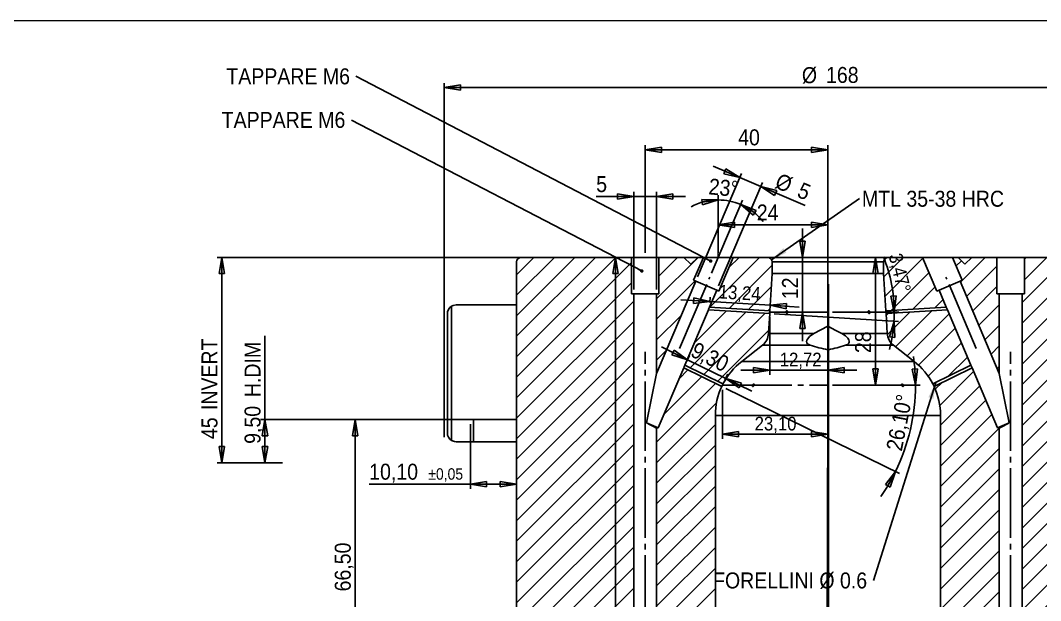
# Model space of a CAD drawing. Header units: millimetres. Extents: x 10 to 831, y 2 to 594.
# Drawn here: x 469.9 to 693.2, y 466.7 to 593.8 of the extents above; entities that cross this region are included whole.
import ezdxf

# ---------------------------------------------------------------- set-up
doc = ezdxf.new("R2010")
doc.units = ezdxf.units.MM
doc.header["$PDSIZE"] = -1
doc.linetypes.add('SLD-Centro', pattern=[19.05, 15.24, -1.27, 1.27, -1.27])
doc.linetypes.add('SLD-Solido', pattern=[0])
for name, color, linetype in [('A', 1, 'SLD-Centro'), ('Q', 2, 'SLD-Solido'), ('S', 4, 'SLD-Solido')]:
    doc.layers.add(name, color=color, linetype=linetype)
doc.layers.add('D', color=3, linetype='SLD-Solido', lineweight=25)
doc.styles.add('SLDTEXTSTYLE0', font='GOTHIC.TTF', dxfattribs={"width": 0.913})
doc.styles.get("Standard").update_dxf_attribs({"font": 'GOTHIC.TTF'})
doc.dimstyles.new('SLDDIMSTYLE0', dxfattribs={"dimtxt": 3.5, "dimasz": 3.556, "dimexe": 0, "dimexo": 0.0625, "dimgap": 0.875, "dimtad": 1, "dimdec": 4, "dimzin": 12, "dimdsep": 46, "dimtxsty": 'SLDTEXTSTYLE0', "dimblk1": 'CLOSED', "dimblk2": 'CLOSED', "dimsah": 1, "dimcen": 0.09, "dimazin": 3, "dimtfac": 1, "dimtofl": 0, "dimtmove": 0, "dimatfit": 3, "dimldrblk": 'CLOSED', "dimfxl": 0, "dimfrac": 2, "dimtolj": 1, "dimtzin": 12, "dimarcsym": 0})
doc.dimstyles.new('SLDDIMSTYLE1', dxfattribs={"dimtxt": 3.5, "dimasz": 3.556, "dimexe": 0, "dimexo": 0.0625, "dimgap": 0.875, "dimtad": 1, "dimrnd": 1e-09, "dimzin": 12, "dimdsep": 46, "dimtxsty": 'SLDTEXTSTYLE0', "dimblk1": 'CLOSED', "dimblk2": 'CLOSED', "dimsah": 1, "dimcen": 0.09, "dimadec": 0, "dimazin": 3, "dimtfac": 1, "dimtofl": 0, "dimtmove": 0, "dimatfit": 3, "dimldrblk": 'CLOSED', "dimfxl": 0, "dimfrac": 2, "dimtolj": 1, "dimtzin": 12, "dimarcsym": 0})
doc.dimstyles.new('SLDDIMSTYLE16', dxfattribs={"dimtxt": 3.5, "dimasz": 3.556, "dimexe": 0, "dimexo": 0.0625, "dimgap": 0.875, "dimtad": 1, "dimrnd": 1e-09, "dimzin": 12, "dimdsep": 46, "dimtxsty": 'SLDTEXTSTYLE0', "dimblk1": 'CLOSED', "dimblk2": 'CLOSED', "dimsah": 1, "dimcen": 0.09, "dimadec": 0, "dimazin": 3, "dimtol": 1, "dimtp": 0.05, "dimtm": 0.05, "dimtfac": 1, "dimtmove": 0, "dimatfit": 0, "dimldrblk": 'CLOSED', "dimfxl": 0, "dimfrac": 2, "dimtolj": 1, "dimarcsym": 0})
doc.dimstyles.new('SLDDIMSTYLE17', dxfattribs={"dimtxt": 3.5, "dimasz": 3.556, "dimexe": 0, "dimexo": 0.0625, "dimgap": 0.875, "dimtad": 1, "dimrnd": 1e-09, "dimzin": 12, "dimdsep": 46, "dimtxsty": 'SLDTEXTSTYLE0', "dimblk1": 'CLOSED', "dimblk2": 'CLOSED', "dimsah": 1, "dimcen": 0.09, "dimadec": 0, "dimazin": 3, "dimtol": 1, "dimtp": 0.05, "dimtm": 0.05, "dimtfac": 1, "dimtofl": 0, "dimtmove": 0, "dimatfit": 3, "dimldrblk": 'CLOSED', "dimfxl": 0, "dimfrac": 2, "dimtolj": 1, "dimarcsym": 0})
doc.dimstyles.new('SLDDIMSTYLE18', dxfattribs={"dimtxt": 3, "dimasz": 3.556, "dimexe": 0, "dimexo": 0.0625, "dimgap": 0.75, "dimtad": 1, "dimrnd": 1e-09, "dimzin": 12, "dimdsep": 46, "dimtxsty": 'SLDTEXTSTYLE0', "dimblk1": 'CLOSED', "dimblk2": 'CLOSED', "dimsah": 1, "dimcen": 0.09, "dimadec": 0, "dimazin": 3, "dimtfac": 1, "dimtmove": 0, "dimatfit": 0, "dimldrblk": 'CLOSED', "dimfxl": 0, "dimfrac": 2, "dimtolj": 1, "dimtzin": 12, "dimarcsym": 0})
doc.dimstyles.new('SLDDIMSTYLE19', dxfattribs={"dimtxt": 3, "dimasz": 3.556, "dimexe": 0, "dimexo": 0.0625, "dimgap": 0.75, "dimtad": 1, "dimdec": 4, "dimzin": 12, "dimdsep": 46, "dimtxsty": 'SLDTEXTSTYLE0', "dimblk1": 'CLOSED', "dimblk2": 'CLOSED', "dimsah": 1, "dimcen": 0.09, "dimazin": 3, "dimtfac": 1, "dimtofl": 0, "dimtmove": 0, "dimatfit": 3, "dimldrblk": 'CLOSED', "dimfxl": 0, "dimfrac": 2, "dimtolj": 1, "dimtzin": 12, "dimarcsym": 0})
doc.dimstyles.new('SLDDIMSTYLE20', dxfattribs={"dimtxt": 0.18, "dimasz": 3.556, "dimexe": 0, "dimexo": 0.0625, "dimgap": 0, "dimtad": 0, "dimtih": 1, "dimtoh": 1, "dimdec": 0, "dimrnd": 1e-09, "dimzin": 0, "dimdsep": 46, "dimtxsty": 'Standard', "dimsah": 1, "dimcen": 0.09, "dimadec": 0, "dimazin": 0, "dimtfac": 3.556, "dimtdec": 0, "dimtofl": 0, "dimtmove": 0, "dimatfit": 3, "dimfxl": 0, "dimfrac": 2, "dimtolj": 1, "dimtzin": 0, "dimarcsym": 0})
doc.dimstyles.new('SLDDIMSTYLE3', dxfattribs={"dimtxt": 0.18, "dimasz": 0.762, "dimexe": 0, "dimexo": 0.0625, "dimgap": 0, "dimtad": 0, "dimtih": 1, "dimtoh": 1, "dimdec": 0, "dimrnd": 1e-09, "dimzin": 0, "dimdsep": 46, "dimtxsty": 'Standard', "dimblk1": 'DOT', "dimblk2": 'DOT', "dimsah": 1, "dimcen": 0.09, "dimadec": 0, "dimazin": 0, "dimtfac": 0.762, "dimtdec": 0, "dimtofl": 0, "dimtmove": 0, "dimatfit": 3, "dimldrblk": 'DOT', "dimfxl": 0, "dimfrac": 2, "dimtolj": 1, "dimtzin": 0, "dimarcsym": 0})
doc.dimstyles.new('SLDDIMSTYLE4', dxfattribs={"dimtxt": 3.5, "dimasz": 3.556, "dimexe": 0, "dimexo": 0.0625, "dimgap": 0.875, "dimtad": 1, "dimrnd": 1e-09, "dimzin": 12, "dimdsep": 46, "dimtxsty": 'SLDTEXTSTYLE0', "dimblk1": 'CLOSED', "dimblk2": 'CLOSED', "dimsah": 1, "dimcen": 0.09, "dimadec": 0, "dimazin": 3, "dimtfac": 1, "dimtmove": 0, "dimatfit": 0, "dimldrblk": 'CLOSED', "dimfxl": 0, "dimfrac": 2, "dimtolj": 1, "dimtzin": 12, "dimarcsym": 0})

# ---------------------------------------------------------------- blocks, each defined once
blk = doc.blocks.new('_CLOSED')
at = {"color": 0, "linetype": 'ByBlock', "lineweight": -2}
for p, q in [((-1, 0.166667), (0, 0)), ((-1, 0.166667), (-1, -0.166667)), ((0, 0), (-1, -0.166667)), ((0, 0), (-1, 0))]:
    blk.add_line(p, q, dxfattribs=at)
blk = doc.blocks.new('_D_32')
at = {"layer": 'Q'}
for p, q in [((568, 506.34), (542.13, 506.34)), ((543.13, 439.84), (543.13, 506.34)), ((578.45, 439.84), (542.13, 439.84))]:
    blk.add_line(p, q, dxfattribs=at)
at = {"layer": 'Q', "xscale": 3.556, "yscale": 3.556}
for p, rotation in [((543.13, 506.34), 90.0000000000004), ((543.13, 439.84), 270.0000000000004)]:
    blk.add_blockref('_CLOSED', p, dxfattribs=dict(at, rotation=rotation))
at = {"layer": 'Q', "insert": (538.66, 468.68), "char_height": 3.5, "attachment_point": 1, "rotation": 90, "style": 'SLDTEXTSTYLE0'}
blk.add_mtext('66,50', dxfattribs=at)
blk = doc.blocks.new('_D_34')
at = {"layer": 'Q'}
for p, q in [((621.15, 538.41), (627.92, 554.36)), ((622.6, 548.52), (622.6, 555.44))]:
    blk.add_line(p, q, dxfattribs=at)
for start, end in [(90, 118.2157), (67, 90), (38.7843, 67)]:
    blk.add_arc((622.6, 541.84), 12.59, start, end, dxfattribs=at)
at = {"layer": 'Q', "xscale": 3.556, "yscale": 3.556}
for p, rotation in [((622.6, 554.44), 7.883670107629743), ((627.53, 553.44), 149.1163298923713)]:
    blk.add_blockref('_CLOSED', p, dxfattribs=dict(at, rotation=rotation))
at = {"layer": 'Q', "insert": (620.71, 559.16), "char_height": 3.5, "attachment_point": 1, "rotation": 354.5941, "style": 'SLDTEXTSTYLE0'}
blk.add_mtext('23°', dxfattribs=at)
blk = doc.blocks.new('_D_35')
at = {"layer": 'Q'}
for p, q in [((768.01, 541.84), (768.01, 548.19)), ((647.6, 541.84), (769.01, 541.84)), ((768.01, 541.84), (768.01, 506.34)), ((715.75, 506.34), (769.01, 506.34)), ((768.01, 506.34), (768.01, 499.99))]:
    blk.add_line(p, q, dxfattribs=at)
at = {"layer": 'Q', "xscale": 3.556, "yscale": 3.556}
for p, rotation in [((768.01, 541.84, 34.17), 270.0000000000006), ((768.01, 506.34, 34.17), 90.0000000000006)]:
    blk.add_blockref('_CLOSED', p, dxfattribs=dict(at, rotation=rotation))
at = {"layer": 'Q', "char_height": 3.5, "attachment_point": 1, "rotation": 90, "style": 'SLDTEXTSTYLE0'}
for s, insert in [('±0.05 CTRL', (769.09, 509.94)), ('35,50', (763.53, 515.96))]:
    blk.add_mtext(s, dxfattribs=dict(at, insert=insert))
blk = doc.blocks.new('_D_36')
at = {"layer": 'Q'}
for p, q in [((742.81, 506.34), (742.81, 512.69)), ((715.75, 506.34), (743.81, 506.34)), ((742.81, 501.44), (742.81, 506.34)), ((741.38, 501.44), (743.81, 501.44)), ((742.81, 501.44), (742.81, 472.81))]:
    blk.add_line(p, q, dxfattribs=at)
at = {"layer": 'Q', "xscale": 3.556, "yscale": 3.556}
for p, rotation in [((742.81, 506.34, 34.17), 270.0000000000006), ((742.81, 501.44, 34.17), 90.0000000000006)]:
    blk.add_blockref('_CLOSED', p, dxfattribs=dict(at, rotation=rotation))
at = {"layer": 'Q', "attachment_point": 1, "rotation": 90, "style": 'SLDTEXTSTYLE0'}
for s, insert, char_height in [('±0,05', (739.33, 483.15), 2.5), ('4,90', (738.34, 472.81), 3.5)]:
    blk.add_mtext(s, dxfattribs=dict(at, insert=insert, char_height=char_height))
blk = doc.blocks.new('_D_37')
at = {"layer": 'Q'}
for p, q in [((568.35, 505.34), (568.35, 491.18)), ((578.45, 505.34), (578.45, 491.18)), ((568.35, 492.18), (546.2, 492.18)), ((568.35, 492.18), (578.45, 492.18))]:
    blk.add_line(p, q, dxfattribs=at)
at = {"layer": 'Q', "xscale": 3.556, "yscale": 3.556, "rotation": 180.0000000000006}
blk.add_blockref('_CLOSED', (568.35, 492.18, 34.17), dxfattribs=at)
at = {"layer": 'Q', "xscale": 3.556, "yscale": 3.556}
blk.add_blockref('_CLOSED', (578.45, 492.18, 34.17), dxfattribs=at)
at = {"layer": 'Q', "attachment_point": 1, "style": 'SLDTEXTSTYLE0'}
for s, insert, char_height in [('10,10', (546.2, 496.65), 3.5), ('±0,05', (559.14, 495.65), 2.5)]:
    blk.add_mtext(s, dxfattribs=dict(at, insert=insert, char_height=char_height))
blk = doc.blocks.new('_D_38')
at = {"layer": 'Q'}
for p, q in [((562.6, 502.44), (562.6, 580.04)), ((730.6, 579.04), (562.6, 579.04)), ((730.6, 502.44), (730.6, 580.04))]:
    blk.add_line(p, q, dxfattribs=at)
at = {"layer": 'Q', "xscale": 3.556, "yscale": 3.556, "rotation": 180.0000000000006}
blk.add_blockref('_CLOSED', (562.6, 579.04, 34.37), dxfattribs=at)
at = {"layer": 'Q', "xscale": 3.556, "yscale": 3.556}
blk.add_blockref('_CLOSED', (730.6, 579.04, 34.37), dxfattribs=at)
at = {"layer": 'Q', "char_height": 3.5, "attachment_point": 1, "style": 'SLDTEXTSTYLE0'}
for s, insert in [('%%c', (640.91, 583.51)), ('168', (646.19, 583.56))]:
    blk.add_mtext(s, dxfattribs=dict(at, insert=insert))
blk = doc.blocks.new('_D_40')
at = {"layer": 'Q'}
for p, q in [((728.23, 531.44), (754.57, 531.44)), ((753.57, 531.44), (753.57, 501.44)), ((728.93, 501.44), (754.51, 501.44))]:
    blk.add_line(p, q, dxfattribs=at)
at = {"layer": 'Q', "xscale": 3.556, "yscale": 3.556}
for p, rotation in [((753.57, 531.44, 34.17), 90.0000000000006), ((753.57, 501.44, 34.17), 270.0000000000006)]:
    blk.add_blockref('_CLOSED', p, dxfattribs=dict(at, rotation=rotation))
at = {"layer": 'Q', "insert": (749.1, 516.11), "char_height": 3.5, "attachment_point": 1, "rotation": 90, "style": 'SLDTEXTSTYLE0'}
blk.add_mtext('30', dxfattribs=at)
blk = doc.blocks.new('_D_41')
at = {"layer": 'Q'}
for p, q in [((645.6, 541.84), (512.96, 541.84)), ((513.96, 496.84), (513.96, 541.84)), ((527.22, 496.84), (512.96, 496.84))]:
    blk.add_line(p, q, dxfattribs=at)
at = {"layer": 'Q', "xscale": 3.556, "yscale": 3.556}
for p, rotation in [((513.96, 541.84, 34.17), 90.0000000000006), ((513.96, 496.84, 34.17), 270.0000000000006)]:
    blk.add_blockref('_CLOSED', p, dxfattribs=dict(at, rotation=rotation))
at = {"layer": 'Q', "char_height": 3.5, "attachment_point": 1, "rotation": 90, "style": 'SLDTEXTSTYLE0'}
for s, insert in [(' INVERT', (509.49, 507.21)), ('45', (509.49, 502.04))]:
    blk.add_mtext(s, dxfattribs=dict(at, insert=insert))
blk = doc.blocks.new('_D_42')
at = {"layer": 'Q'}
for p, q in [((523.39, 506.34), (523.39, 524.64)), ((570.81, 506.34), (522.39, 506.34)), ((523.39, 506.34), (523.39, 496.84)), ((526.98, 496.84), (522.39, 496.84))]:
    blk.add_line(p, q, dxfattribs=at)
at = {"layer": 'Q', "xscale": 3.556, "yscale": 3.556}
for p, rotation in [((523.39, 506.34, 34.17), 90.0000000000006), ((523.39, 496.84, 34.17), 270.0000000000006)]:
    blk.add_blockref('_CLOSED', p, dxfattribs=dict(at, rotation=rotation))
at = {"layer": 'Q', "char_height": 3.5, "attachment_point": 1, "rotation": 90, "style": 'SLDTEXTSTYLE0'}
for s, insert in [(' H.DIM', (518.92, 510.05)), ('9,50', (518.92, 501))]:
    blk.add_mtext(s, dxfattribs=dict(at, insert=insert))
blk = doc.blocks.new('_D_44')
at = {"layer": 'Q'}
for p, q in [((647.6, 541.84), (791.81, 541.84)), ((790.81, 541.84), (790.81, 348.59)), ((647.6, 348.59), (791.81, 348.59))]:
    blk.add_line(p, q, dxfattribs=at)
at = {"layer": 'Q', "xscale": 3.556, "yscale": 3.556}
for p, rotation in [((790.81, 541.84, 34.17), 90.0000000000006), ((790.81, 348.59, 34.17), 270.0000000000006)]:
    blk.add_blockref('_CLOSED', p, dxfattribs=dict(at, rotation=rotation))
at = {"layer": 'Q', "insert": (786.34, 437.75), "char_height": 3.5, "attachment_point": 1, "rotation": 90, "style": 'SLDTEXTSTYLE0'}
blk.add_mtext('193,25', dxfattribs=at)
blk = doc.blocks.new('_D_45')
at = {"layer": 'Q'}
for p, q in [((725.19, 506.34), (768.79, 506.34)), ((767.81, 506.34), (767.81, 348.59)), ((647.6, 348.59), (768.81, 348.59))]:
    blk.add_line(p, q, dxfattribs=at)
at = {"layer": 'Q', "xscale": 3.556, "yscale": 3.556}
for p, rotation in [((767.81, 506.34, 34.17), 90.0000000000006), ((767.81, 348.59, 34.17), 270.0000000000006)]:
    blk.add_blockref('_CLOSED', p, dxfattribs=dict(at, rotation=rotation))
at = {"layer": 'Q', "insert": (763.34, 421.38), "char_height": 3.5, "attachment_point": 1, "rotation": 90, "style": 'SLDTEXTSTYLE0'}
blk.add_mtext('157,75', dxfattribs=at)
blk = doc.blocks.new('_D_47')
at = {"layer": 'Q'}
for p, q in [((606.6, 542.84), (606.6, 566.42)), ((606.6, 565.42), (646.6, 565.42)), ((646.6, 427.8), (646.6, 566.42))]:
    blk.add_line(p, q, dxfattribs=at)
at = {"layer": 'Q', "xscale": 3.556, "yscale": 3.556, "rotation": 180.0000000000006}
blk.add_blockref('_CLOSED', (606.6, 565.42, 34.17), dxfattribs=at)
at = {"layer": 'Q', "xscale": 3.556, "yscale": 3.556}
blk.add_blockref('_CLOSED', (646.6, 565.42, 34.17), dxfattribs=at)
at = {"layer": 'Q', "insert": (626.96, 569.89), "char_height": 3.5, "attachment_point": 1, "style": 'SLDTEXTSTYLE0'}
blk.add_mtext('40', dxfattribs=at)
blk = doc.blocks.new('_D_48')
at = {"layer": 'Q'}
for p, q in [((627.31, 559.31), (621.46, 561.8)), ((618.07, 537.55), (627.7, 560.24)), ((622.67, 535.6), (632.3, 558.28)), ((631.91, 557.36), (627.31, 559.31)), ((631.91, 557.36), (641.62, 553.24))]:
    blk.add_line(p, q, dxfattribs=at)
at = {"layer": 'Q', "xscale": 3.556, "yscale": 3.556}
for p, rotation in [((627.31, 559.31, 34.17), 337.000000000001), ((631.91, 557.36, 34.17), 157.000000000001)]:
    blk.add_blockref('_CLOSED', p, dxfattribs=dict(at, rotation=rotation))
at = {"layer": 'Q', "char_height": 3.5, "attachment_point": 1, "rotation": 337, "style": 'SLDTEXTSTYLE0'}
for s, insert in [('%%c', (636.12, 560.43)), ('5', (641, 558.42))]:
    blk.add_mtext(s, dxfattribs=dict(at, insert=insert))
blk = doc.blocks.new('_D_49')
at = {"layer": 'Q'}
for p, q in [((622.6, 542.84), (622.6, 549.96)), ((646.6, 534.89), (646.6, 549.96)), ((622.6, 548.96), (646.6, 548.96))]:
    blk.add_line(p, q, dxfattribs=at)
at = {"layer": 'Q', "xscale": 3.556, "yscale": 3.556, "rotation": 180.0000000000006}
blk.add_blockref('_CLOSED', (622.6, 548.96, 34.17), dxfattribs=at)
at = {"layer": 'Q', "xscale": 3.556, "yscale": 3.556}
blk.add_blockref('_CLOSED', (646.6, 548.96, 34.17), dxfattribs=at)
at = {"layer": 'Q', "insert": (631.04, 553.43), "char_height": 3.5, "attachment_point": 1, "style": 'SLDTEXTSTYLE0'}
blk.add_mtext('24', dxfattribs=at)
blk = doc.blocks.new('_D_50')
at = {"layer": 'Q'}
for p, q in [((604.1, 534.84), (604.1, 556.18)), ((609.1, 534.84), (609.1, 556.18)), ((604.1, 555.18), (595.89, 555.18)), ((609.1, 555.18), (604.1, 555.18)), ((609.1, 555.18), (615.45, 555.18))]:
    blk.add_line(p, q, dxfattribs=at)
at = {"layer": 'Q', "xscale": 3.556, "yscale": 3.556}
blk.add_blockref('_CLOSED', (604.1, 555.18, 34.17), dxfattribs=at)
at = {"layer": 'Q', "xscale": 3.556, "yscale": 3.556, "rotation": 180.0000000000006}
blk.add_blockref('_CLOSED', (609.1, 555.18, 34.17), dxfattribs=at)
at = {"layer": 'Q', "insert": (595.89, 559.65), "char_height": 3.5, "attachment_point": 1, "style": 'SLDTEXTSTYLE0'}
blk.add_mtext('5', dxfattribs=at)
blk = doc.blocks.new('_D_51')
at = {"layer": 'Q'}
for p, q in [((620.77, 532.15), (614.43, 532.54)), ((620.76, 531.94), (620.83, 533.15)), ((633.98, 531.35), (620.77, 532.15)), ((633.98, 531.35), (640.32, 530.97))]:
    blk.add_line(p, q, dxfattribs=at)
at = {"layer": 'Q', "xscale": 3.556, "yscale": 3.556}
for p, rotation in [((620.77, 532.15, 34.27), 356.529147728312), ((633.98, 531.35, 34.27), 176.529147728312)]:
    blk.add_blockref('_CLOSED', p, dxfattribs=dict(at, rotation=rotation))
at = {"layer": 'Q', "insert": (622.82, 535.87), "char_height": 3, "attachment_point": 1, "rotation": 356.5291, "style": 'SLDTEXTSTYLE0'}
blk.add_mtext('13,24', dxfattribs=at)
blk = doc.blocks.new('_D_52')
at = {"layer": 'Q'}
for p, q in [((623.5, 512.84), (623.5, 502.1)), ((646.6, 512.84), (646.6, 502.1)), ((623.5, 503.1), (646.6, 503.1))]:
    blk.add_line(p, q, dxfattribs=at)
at = {"layer": 'Q', "xscale": 3.556, "yscale": 3.556, "rotation": 180.0000000000006}
blk.add_blockref('_CLOSED', (623.5, 503.1, 34.27), dxfattribs=at)
at = {"layer": 'Q', "xscale": 3.556, "yscale": 3.556}
blk.add_blockref('_CLOSED', (646.6, 503.1, 34.27), dxfattribs=at)
at = {"layer": 'Q', "insert": (630.57, 506.93), "char_height": 3, "attachment_point": 1, "style": 'SLDTEXTSTYLE0'}
blk.add_mtext('23,10', dxfattribs=at)
blk = doc.blocks.new('_D_53')
at = {"layer": 'Q'}
for p, q in [((634.87, 529.48), (662.07, 527.83)), ((647.6, 529.84), (662.13, 529.84))]:
    blk.add_line(p, q, dxfattribs=at)
for start, end in [(0, 22.1004), (356.5291, 0), (345.271, 356.5291)]:
    blk.add_arc((628.93, 529.84), 32.2, start, end, dxfattribs=at)
at = {"layer": 'Q', "xscale": 3.556, "yscale": 3.556}
for p, rotation in [((661.13, 529.84, 34.27), 273.1508970114951), ((661.08, 527.89, 34.27), 83.37825071681658)]:
    blk.add_blockref('_CLOSED', p, dxfattribs=dict(at, rotation=rotation))
at = {"layer": 'Q', "insert": (662.8, 543), "char_height": 3, "attachment_point": 1, "rotation": 283.8324, "style": 'SLDTEXTSTYLE0'}
blk.add_mtext('3,47°', dxfattribs=at)
blk = doc.blocks.new('_D_58')
at = {"layer": 'Q'}
for p, q in [((633.89, 528.84), (633.89, 516.15)), ((646.6, 528.84), (646.6, 516.15)), ((633.89, 517.15), (627.54, 517.15)), ((633.89, 517.15), (646.6, 517.15)), ((646.6, 517.15), (652.95, 517.15))]:
    blk.add_line(p, q, dxfattribs=at)
at = {"layer": 'Q', "xscale": 3.556, "yscale": 3.556}
blk.add_blockref('_CLOSED', (633.89, 517.15, 34.27), dxfattribs=at)
at = {"layer": 'Q', "xscale": 3.556, "yscale": 3.556, "rotation": 180.0000000000006}
blk.add_blockref('_CLOSED', (646.6, 517.15, 34.27), dxfattribs=at)
at = {"layer": 'Q', "insert": (636.06, 520.98), "char_height": 3, "attachment_point": 1, "style": 'SLDTEXTSTYLE0'}
blk.add_mtext('12,72', dxfattribs=at)
blk = doc.blocks.new('_D_59')
at = {"layer": 'Q'}
for p, q in [((641.03, 541.84), (641.03, 548.19)), ((645.14, 541.84), (640.03, 541.84)), ((641.03, 541.84), (641.03, 529.84)), ((641.03, 529.84), (641.03, 523.49))]:
    blk.add_line(p, q, dxfattribs=at)
at = {"layer": 'Q', "xscale": 3.556, "yscale": 3.556}
for p, rotation in [((641.03, 541.84, 34.27), 270.0000000000006), ((641.03, 529.84, 34.27), 90.0000000000006)]:
    blk.add_blockref('_CLOSED', p, dxfattribs=dict(at, rotation=rotation))
at = {"layer": 'Q', "insert": (636.56, 532.69), "char_height": 3.5, "attachment_point": 1, "rotation": 90, "style": 'SLDTEXTSTYLE0'}
blk.add_mtext('12', dxfattribs=at)
blk = doc.blocks.new('_D_60')
at = {"layer": 'Q'}
for p, q in [((647.14, 541.84), (658.02, 541.84)), ((657.02, 513.84), (657.02, 541.84)), ((647.6, 513.84), (658.02, 513.84))]:
    blk.add_line(p, q, dxfattribs=at)
at = {"layer": 'Q', "xscale": 3.556, "yscale": 3.556}
for p, rotation in [((657.02, 541.84, 34.27), 90.0000000000006), ((657.02, 513.84, 34.27), 270.0000000000006)]:
    blk.add_blockref('_CLOSED', p, dxfattribs=dict(at, rotation=rotation))
at = {"layer": 'Q', "insert": (652.55, 520.88), "char_height": 3.5, "attachment_point": 1, "rotation": 90, "style": 'SLDTEXTSTYLE0'}
blk.add_mtext('28', dxfattribs=at)
blk = doc.blocks.new('_D_61')
at = {"layer": 'Q'}
for p, q in [((590.98, 541.84), (601.1, 541.84)), ((600.1, 366.84), (600.1, 541.84)), ((603.1, 366.84), (599.1, 366.84))]:
    blk.add_line(p, q, dxfattribs=at)
at = {"layer": 'Q', "xscale": 3.556, "yscale": 3.556}
for p, rotation in [((600.1, 541.84, 34.27), 90.0000000000006), ((600.1, 366.84, 34.27), 270.0000000000006)]:
    blk.add_blockref('_CLOSED', p, dxfattribs=dict(at, rotation=rotation))
at = {"layer": 'Q', "insert": (595.63, 435.56), "char_height": 3.5, "attachment_point": 1, "rotation": 90, "style": 'SLDTEXTSTYLE0'}
blk.add_mtext('175', dxfattribs=at)
blk = doc.blocks.new('_D_62')
at = {"layer": 'Q'}
for p, q in [((615.89, 519.43), (610.19, 522.23)), ((615.73, 519.1), (616.33, 520.33)), ((615.89, 519.43), (624.24, 515.34)), ((624.07, 515.01), (624.68, 516.24)), ((624.24, 515.34), (629.94, 512.55))]:
    blk.add_line(p, q, dxfattribs=at)
at = {"layer": 'Q', "xscale": 3.556, "yscale": 3.556}
for p, rotation in [((615.89, 519.43, 34.27), 333.8961188626378), ((624.24, 515.34, 34.27), 153.8961188626377)]:
    blk.add_blockref('_CLOSED', p, dxfattribs=dict(at, rotation=rotation))
at = {"layer": 'Q', "insert": (617.85, 523.45), "char_height": 3.5, "attachment_point": 1, "rotation": 333.8961, "style": 'SLDTEXTSTYLE0'}
blk.add_mtext('9,30', dxfattribs=at)
blk = doc.blocks.new('_D_63')
at = {"layer": 'Q'}
for p, q in [((647.6, 513.84), (666.78, 513.84)), ((624.27, 513.13), (662.3, 494.5))]:
    blk.add_line(p, q, dxfattribs=at)
for start, end in [(0, 8.4512), (333.8961, 0), (325.445, 333.8961)]:
    blk.add_arc((622.82, 513.84), 42.96, start, end, dxfattribs=at)
at = {"layer": 'Q', "xscale": 3.556, "yscale": 3.556}
for p, rotation in [((665.78, 513.84, 34.27), 272.3657219974291), ((661.4, 494.94, 34.27), 61.53039686523272)]:
    blk.add_blockref('_CLOSED', p, dxfattribs=dict(at, rotation=rotation))
at = {"layer": 'Q', "insert": (659.33, 499.9), "char_height": 3.5, "attachment_point": 1, "rotation": 79.0417, "style": 'SLDTEXTSTYLE0'}
blk.add_mtext('26,10°', dxfattribs=at)
blk = doc.blocks.new('SW_NOTE_15')
at = {"color": 0, "insert": (-28.39, 1.78), "char_height": 3.5, "attachment_point": 1, "style": 'SLDTEXTSTYLE0'}
blk.add_mtext('TAPPARE M6', dxfattribs=at)
blk = doc.blocks.new('_DOT')
at = {"color": 0, "linetype": 'ByBlock', "lineweight": -2}
blk.add_line((-0.5, 0), (-1, 0), dxfattribs=at)
at = {"color": 0, "linetype": 'ByBlock', "const_width": 0.5}
blk.add_lwpolyline([(-0.25, 0, 1), (0.25, 0, 1)], format="xyb", close=True, dxfattribs=at)
blk = doc.blocks.new('SW_NOTE_16')
at = {"color": 0, "insert": (-28.33, 1.71), "char_height": 3.5, "attachment_point": 1, "style": 'SLDTEXTSTYLE0'}
blk.add_mtext('TAPPARE M6', dxfattribs=at)
blk = doc.blocks.new('SW_NOTE_17')
at = {"color": 0, "insert": (-35.11, 1.74), "char_height": 3.5, "attachment_point": 1, "style": 'SLDTEXTSTYLE0'}
blk.add_mtext('FORELLINI Ø 0.6', dxfattribs=at)
blk = doc.blocks.new('SW_NOTE_19')
at = {"color": 0, "insert": (0.52, 1.7), "char_height": 3.5, "attachment_point": 1, "style": 'SLDTEXTSTYLE0'}
blk.add_mtext('MTL 35-38 HRC', dxfattribs=at)

msp = doc.modelspace()

# ---------------------------------------------------------------- hatches: boundary and pattern name
at = {"layer": 'S'}
h = msp.add_hatch(dxfattribs=at)
h.set_pattern_fill('ANSI31', color=256, angle=3e-322, style=0)
edge = h.paths.add_edge_path(flags=0)
edge.add_line((579.45497, 436.44329), (579.45497, 431.84329))
edge.add_line((579.45497, 431.84329), (578.45497, 431.84329))
edge.add_line((578.45497, 431.84329), (578.45497, 350.59329))
edge.add_arc((580.45497, 350.59329), 2, 180, 270)
edge.add_line((580.45497, 348.59329), (616.40497, 348.59329))
edge.add_line((616.40497, 348.59329), (616.40497, 358.14329))
edge.add_line((616.40497, 358.14329), (607.10497, 361.52822))
edge.add_line((607.10497, 361.52822), (607.10497, 365.68859))
edge.add_line((607.10497, 365.68859), (606.60497, 365.39992))
edge.add_line((606.60497, 365.39992), (604.10497, 366.84329))
edge.add_line((604.10497, 366.84329), (604.10497, 533.84329))
edge.add_line((604.10497, 533.84329), (603.60497, 533.84329))
edge.add_line((603.60497, 533.84329), (603.60497, 541.84329))
edge.add_line((603.60497, 541.84329), (579.45497, 541.84329))
edge.add_arc((579.45497, 540.84329), 1, 90, 180)
edge.add_line((578.45497, 540.84329), (578.45497, 531.44329))
edge.add_line((578.45497, 531.44329), (578.45497, 506.34329))
edge.add_line((578.45497, 506.34329), (578.45497, 447.84329))
edge.add_line((578.45497, 447.84329), (579.45497, 447.84329))
edge.add_line((579.45497, 447.84329), (579.45497, 443.24329))
edge.add_line((579.45497, 443.24329), (592.45497, 443.24329))
edge.add_line((592.45497, 443.24329), (594.4979, 439.84329))
edge.add_line((594.4979, 439.84329), (592.45497, 436.44329))
edge.add_line((592.45497, 436.44329), (579.45497, 436.44329))
h = msp.add_hatch(dxfattribs=at)
h.set_pattern_fill('ANSI31', color=256, angle=3e-322, style=0)
h.paths.add_polyline_path([(609.60497, 533.84329), (609.10497, 533.84329), (609.10497, 516.43755), (617.67543, 536.62827), (617.21518, 536.82364), (619.34589, 541.84329), (618.10497, 541.84329), (616.60497, 540.34329), (615.10497, 541.84329), (609.60497, 541.84329)], flags=0)
h = msp.add_hatch(dxfattribs=at)
h.set_pattern_fill('ANSI31', color=256, angle=3e-322, style=0)
edge = h.paths.add_edge_path(flags=0)
edge.add_line((622.73821, 534.47925), (622.27795, 534.67462))
edge.add_line((622.27795, 534.67462), (620.69446, 530.94415))
edge.add_line((620.69446, 530.94415), (633.90759, 530.14274))
edge.add_line((633.90759, 530.14273), (634.40497, 538.34329))
edge.add_line((634.40497, 538.34329), (634.40497, 540.84329))
edge.add_arc((633.40497, 540.84329), 1, 0, 90)
edge.add_line((633.40497, 541.84329), (625.86406, 541.84329))
edge.add_line((625.86406, 541.84329), (622.73821, 534.47925))
h = msp.add_hatch(dxfattribs=at)
h.set_pattern_fill('ANSI31', color=256, angle=3e-322, style=0)
edge = h.paths.add_edge_path(flags=0)
edge.add_line((670.93199, 534.67462), (670.47174, 534.47925))
edge.add_line((670.47174, 534.47925), (667.34589, 541.84329))
edge.add_line((667.34589, 541.84329), (659.80497, 541.84329))
edge.add_arc((659.80497, 540.84329), 1, 90, 180)
edge.add_line((658.80497, 540.84329), (658.80497, 538.34329))
edge.add_line((658.80497, 538.34329), (659.30235, 530.14274))
edge.add_line((659.30235, 530.14274), (672.51549, 530.94415))
edge.add_line((672.51549, 530.94415), (670.93199, 534.67462))
h = msp.add_hatch(dxfattribs=at)
h.set_pattern_fill('ANSI31', color=256, angle=3e-322, style=0)
h.paths.add_polyline_path([(684.10497, 533.84329), (683.60497, 533.84329), (683.60497, 541.84329), (678.10497, 541.84329), (676.60497, 540.34329), (675.10497, 541.84329), (673.86406, 541.84329), (675.99477, 536.82364), (675.53452, 536.62827), (684.10497, 516.43755)], flags=0)
h = msp.add_hatch(dxfattribs=at)
h.set_pattern_fill('ANSI31', color=256, angle=3e-322, style=0)
edge = h.paths.add_edge_path(flags=0)
edge.add_arc((712.75497, 350.59329), 2, 270, 360)
edge.add_line((714.75497, 350.59329), (714.75497, 431.84329))
edge.add_line((714.75497, 431.84329), (713.75497, 431.84329))
edge.add_line((713.75497, 431.84329), (713.75497, 436.44329))
edge.add_line((713.75497, 436.44329), (700.75497, 436.44329))
edge.add_line((700.75497, 436.44329), (698.71205, 439.84329))
edge.add_line((698.71205, 439.84329), (700.75497, 443.24329))
edge.add_line((700.75497, 443.24329), (713.75497, 443.24329))
edge.add_line((713.75497, 443.24329), (713.75497, 447.84329))
edge.add_line((713.75497, 447.84329), (714.75497, 447.84329))
edge.add_line((714.75497, 447.84329), (714.75497, 506.34329))
edge.add_line((714.75497, 506.34329), (714.75497, 531.44329))
edge.add_line((714.75497, 531.44329), (714.75497, 540.84329))
edge.add_arc((713.75497, 540.84329), 1, 0, 90)
edge.add_line((713.75497, 541.84329), (689.60497, 541.84329))
edge.add_line((689.60497, 541.84329), (689.60497, 533.84329))
edge.add_line((689.60497, 533.84329), (689.10497, 533.84329))
edge.add_line((689.10497, 533.84329), (689.10497, 366.84329))
edge.add_line((689.10497, 366.84329), (686.60497, 365.39992))
edge.add_line((686.60497, 365.39992), (686.10497, 365.68859))
edge.add_line((686.10497, 365.68859), (686.10497, 361.52822))
edge.add_line((686.10497, 361.52822), (676.80497, 358.14329))
edge.add_line((676.80497, 358.14329), (676.80497, 348.59329))
edge.add_line((676.80497, 348.59329), (712.75497, 348.59329))
h = msp.add_hatch(dxfattribs=at)
h.set_pattern_fill('ANSI31', color=256, angle=3e-322, style=0)
edge = h.paths.add_edge_path(flags=0)
edge.add_line((633.87127, 529.54384), (620.44571, 530.35813))
edge.add_line((620.44571, 530.35813), (615.28581, 518.20215))
edge.add_line((615.28581, 518.20215), (623.6347, 514.11137))
edge.add_arc((636.96997, 507.24329), 15, 128.0279649, 152.7501269, ccw=False)
edge.add_line((627.72928, 519.05895), (632.26756, 522.6082))
edge.add_arc((630.11139, 525.36519), 3.5, 308.0279649, 356.5291477)
edge.add_line((633.60497, 525.15329), (633.87127, 529.54384))
h = msp.add_hatch(dxfattribs=at)
h.set_pattern_fill('ANSI31', color=256, angle=3e-322, style=0)
edge = h.paths.add_edge_path(flags=0)
edge.add_arc((656.23997, 507.24329), 15, 27.2498731, 51.9720351, ccw=False)
edge.add_line((669.57525, 514.11137), (677.92414, 518.20215))
edge.add_line((677.92414, 518.20215), (672.76424, 530.35813))
edge.add_line((672.76424, 530.35813), (659.33868, 529.54384))
edge.add_line((659.33868, 529.54384), (659.60497, 525.15329))
edge.add_arc((663.09855, 525.36519), 3.5, 183.4708523, 231.9720351)
edge.add_line((660.94239, 522.6082), (665.48066, 519.05895))
h = msp.add_hatch(dxfattribs=at)
h.set_pattern_fill('ANSI31', color=256, angle=3e-322, style=0)
edge = h.paths.add_edge_path(flags=0)
edge.add_line((623.3707, 513.57257), (615.05102, 517.64904))
edge.add_line((615.05102, 517.64904), (609.47021, 504.50146))
edge.add_line((609.47021, 504.50146), (609.10497, 504.45662))
edge.add_line((609.10497, 504.45662), (609.10497, 369.36082))
edge.add_line((609.10497, 369.36082), (621.96997, 374.04329))
edge.add_line((621.96997, 374.04329), (621.96997, 380.29329))
edge.add_arc((622.4731, 381.04329), 0.90313, 123.8550261, 236.1449739, ccw=False)
edge.add_line((621.96997, 381.79329), (621.96997, 507.24329))
edge.add_arc((636.96997, 507.24329), 15, 155.0421109, 180, ccw=False)
h = msp.add_hatch(dxfattribs=at)
h.set_pattern_fill('ANSI31', color=256, angle=3e-322, style=0)
edge = h.paths.add_edge_path(flags=0)
edge.add_line((684.10497, 504.45662), (683.73974, 504.50146))
edge.add_line((683.73974, 504.50146), (678.15892, 517.64904))
edge.add_line((678.15892, 517.64904), (669.83925, 513.57257))
edge.add_arc((656.23997, 507.24329), 15, 0, 24.9578891, ccw=False)
edge.add_line((671.23997, 507.24329), (671.23997, 374.04329))
edge.add_line((671.23997, 374.04329), (684.10497, 369.36082))
edge.add_line((684.10497, 369.36082), (684.10497, 504.45662))

# ---------------------------------------------------------------- linework, layer by layer
at = {"color": 179, "linetype": 'SLD-Solido', "lineweight": 18}
msp.add_line((10, 593.75976), (831, 593.75976), dxfattribs=at)
at = {"color": 7, "linetype": 'SLD-Centro', "lineweight": 18}
msp.add_line((622.60497, 541.84329), (622.60497, 547.52235), dxfattribs=at)
at = {"color": 7, "linetype": 'SLD-Centro'}
for p, q in [((633.88943, 529.84329), (646.60497, 529.84329)), ((623.50001, 513.84329), (646.60497, 513.84329))]:
    msp.add_line(p, q, dxfattribs=at)
at = {"layer": 'A'}
for p, q in [((614.11826, 521.84984), (620.75815, 537.49246)), ((679.09169, 521.84984), (672.45179, 537.49246)), ((606.60497, 366.10205), (606.60497, 521.14995)), ((686.60497, 366.10205), (686.60497, 521.14995))]:
    msp.add_line(p, q, dxfattribs=at)
at = {"layer": 'D'}
for p, q in [((578.45497, 540.84329), (578.45497, 531.44329)), ((603.60497, 541.84329), (579.45497, 541.84329)), ((603.60497, 541.84329), (603.60497, 533.84329)), ((609.60497, 541.84329), (603.60497, 541.84329)), ((609.60497, 533.84329), (609.60497, 541.84329)), ((615.10497, 541.84329), (609.60497, 541.84329)), ((615.10497, 541.84329), (616.60497, 540.34329)), ((618.10497, 541.84329), (615.10497, 541.84329)), ((616.60497, 540.34329), (618.10497, 541.84329)), ((619.34589, 541.84329), (617.21518, 536.82364)), ((619.34589, 541.84329), (618.10497, 541.84329)), ((625.86406, 541.84329), (619.34589, 541.84329)), ((622.73821, 534.47925), (625.86406, 541.84329)), ((633.40497, 541.84329), (625.86406, 541.84329)), ((633.40497, 541.84329), (646.60497, 541.84329)), ((634.40497, 538.34329), (634.40497, 540.84329)), ((646.60497, 540.84329), (634.40497, 540.84329)), ((646.60497, 541.84329), (646.60497, 540.84329)), ((646.60497, 541.84329), (659.80497, 541.84329)), ((646.60497, 540.84329), (646.60497, 538.34329)), ((658.80497, 540.84329), (646.60497, 540.84329)), ((658.80497, 540.84329), (658.80497, 538.34329)), ((667.34589, 541.84329), (659.80497, 541.84329)), ((667.34589, 541.84329), (670.47174, 534.47925)), ((673.86406, 541.84329), (667.34589, 541.84329)), ((675.99477, 536.82364), (673.86406, 541.84329)), ((675.10497, 541.84329), (673.86406, 541.84329)), ((675.10497, 541.84329), (676.60497, 540.34329)), ((678.10497, 541.84329), (675.10497, 541.84329)), ((676.60497, 540.34329), (678.10497, 541.84329)), ((683.60497, 541.84329), (678.10497, 541.84329)), ((683.60497, 541.84329), (683.60497, 533.84329)), ((689.60497, 541.84329), (683.60497, 541.84329)), ((689.60497, 533.84329), (689.60497, 541.84329)), ((713.75497, 541.84329), (689.60497, 541.84329)), ((633.90759, 530.14273), (634.40497, 538.34329)), ((646.60497, 538.34329), (634.40497, 538.34329)), ((646.60497, 538.34329), (646.60497, 526.84329)), ((646.60497, 538.34329), (646.60497, 535.96752)), ((658.80497, 538.34329), (646.60497, 538.34329)), ((658.80497, 538.34329), (659.30235, 530.14274)), ((609.10497, 516.43755), (617.67543, 536.62827)), ((617.21518, 536.82364), (617.67543, 536.62827)), ((622.27795, 534.67462), (617.67543, 536.62827)), ((646.70497, 535.96752), (646.60497, 535.96752)), ((646.70497, 526.73285), (646.70497, 535.96752)), ((670.93199, 534.67462), (675.53452, 536.62827)), ((675.53452, 536.62827), (675.99477, 536.82364)), ((675.53452, 536.62827), (684.10497, 516.43755)), ((603.60497, 533.84329), (604.10497, 533.84329)), ((604.10497, 366.84329), (604.10497, 533.84329)), ((609.10497, 533.84329), (604.10497, 533.84329)), ((609.10497, 533.84329), (609.10497, 516.43755)), ((609.10497, 533.84329), (609.60497, 533.84329)), ((622.27795, 534.67462), (620.69446, 530.94415)), ((622.27795, 534.67462), (622.73821, 534.47925)), ((646.70497, 535.85551), (646.60497, 535.85551)), ((670.47174, 534.47925), (670.93199, 534.67462)), ((672.51549, 530.94415), (670.93199, 534.67462)), ((683.60497, 533.84329), (684.10497, 533.84329)), ((684.10497, 516.43755), (684.10497, 533.84329)), ((684.10497, 533.84329), (689.10497, 533.84329)), ((689.10497, 533.84329), (689.10497, 366.84329)), ((689.10497, 533.84329), (689.60497, 533.84329)), ((646.70497, 532.8488), (646.60497, 532.8488)), ((563.31369, 503.44329), (563.31369, 529.44329)), ((564.20234, 531.17117), (564.20234, 501.71542)), ((565.21701, 531.44329), (578.45497, 531.44329)), ((578.45497, 531.44329), (578.45497, 506.34329)), ((620.44571, 530.35813), (615.28581, 518.20215)), ((633.87127, 529.54384), (620.44571, 530.35813)), ((620.69446, 530.94415), (633.90759, 530.14274)), ((633.60497, 525.15329), (633.87127, 529.54384)), ((633.87127, 529.54384), (633.90759, 530.14274)), ((646.70497, 530.2379), (646.60497, 530.2379)), ((659.30235, 530.14274), (672.51549, 530.94415)), ((659.30235, 530.14274), (659.33868, 529.54384)), ((672.76424, 530.35813), (659.33868, 529.54384)), ((659.33868, 529.54384), (659.60497, 525.15329)), ((677.92414, 518.20215), (672.76424, 530.35813)), ((643.52848, 525.15329), (633.60497, 525.15329)), ((646.594, 521.60213), (646.60486, 526.78705)), ((646.60486, 526.78705), (646.60497, 526.84329)), ((646.70497, 521.62073), (646.70497, 526.73285)), ((659.60497, 525.15329), (649.68147, 525.15329)), ((627.72928, 519.05895), (632.26756, 522.6082)), ((642.73416, 522.6082), (632.26756, 522.6082)), ((646.70497, 524.42054), (646.60497, 524.42054)), ((646.60497, 524.42054), (646.60497, 523.78521)), ((646.70497, 523.78521), (646.60497, 523.78521)), ((660.94239, 522.6082), (650.47579, 522.6082)), ((660.94239, 522.6082), (665.48066, 519.05895)), ((646.58867, 519.05895), (646.594, 521.60213)), ((646.70497, 519.05895), (646.70497, 521.62073)), ((615.28581, 518.20215), (623.6347, 514.11137)), ((646.58867, 519.05895), (627.72928, 519.05895)), ((646.56393, 507.24329), (646.58867, 519.05895)), ((646.70497, 507.24329), (646.70497, 519.05895)), ((665.48066, 519.05895), (646.70497, 519.05895)), ((669.57525, 514.11137), (677.92414, 518.20215)), ((606.89863, 505.59303), (609.10497, 516.43755)), ((615.05102, 517.64904), (609.47021, 504.50146)), ((623.3707, 513.57257), (615.05102, 517.64904)), ((678.15892, 517.64904), (669.83925, 513.57257)), ((683.73974, 504.50146), (678.15892, 517.64904)), ((684.10497, 516.43755), (686.31132, 505.59303)), ((621.96997, 381.79329), (621.96997, 507.24329)), ((646.56393, 507.24329), (621.96997, 507.24329)), ((646.45497, 455.21829), (646.56393, 507.24329)), ((646.70497, 507.24329), (646.60497, 507.24329)), ((646.60497, 507.24329), (646.60497, 383.59329)), ((671.23997, 507.24329), (646.70497, 507.24329)), ((646.70497, 374.04329), (646.70497, 507.24329)), ((671.23997, 507.24329), (671.23997, 374.04329)), ((568.99658, 506.34329), (568.99658, 501.44329)), ((578.45497, 506.34329), (568.99658, 506.34329)), ((578.45497, 506.34329), (578.45497, 447.84329)), ((609.47021, 504.50146), (606.89863, 505.59303)), ((683.73974, 504.50146), (686.31132, 505.59303)), ((609.47021, 504.50146), (609.10497, 504.45662)), ((609.10497, 504.45662), (609.10497, 369.36082)), ((684.10497, 504.45662), (683.73974, 504.50146)), ((684.10497, 369.36082), (684.10497, 504.45662)), ((565.21701, 501.44329), (568.99658, 501.44329)), ((578.45497, 501.44329), (568.99658, 501.44329))]:
    msp.add_line(p, q, dxfattribs=at)
at = {"layer": 'D', "flags": 128}
for points in [[(565.21701, 531.44329), (564.54643, 531.32928), (564.20234, 531.17117)], [(637.62657, 530.14274), (637.54441, 530.11995), (637.47281, 530.05504), (637.42266, 529.95789), (637.4016, 529.84329), (637.41283, 529.7287), (637.45465, 529.63155), (637.52068, 529.56664), (637.60089, 529.54384)], [(637.60089, 529.54384), (637.68304, 529.56664), (637.75465, 529.63155), (637.8048, 529.7287), (637.82586, 529.84329), (637.81463, 529.95789), (637.77281, 530.05504), (637.70677, 530.11995), (637.62657, 530.14274)], [(655.58338, 530.14274), (655.50318, 530.11995), (655.43714, 530.05504), (655.39532, 529.95789), (655.38409, 529.84329), (655.40515, 529.7287), (655.4553, 529.63155), (655.52691, 529.56664), (655.60906, 529.54384)], [(655.60906, 529.54384), (655.68926, 529.56664), (655.7553, 529.63155), (655.79712, 529.7287), (655.80835, 529.84329), (655.78729, 529.95789), (655.73714, 530.05504), (655.66553, 530.11995), (655.58338, 530.14274)], [(642.73416, 522.6082), (642.13458, 522.93629), (641.99095, 523.14586), (641.946, 523.41586), (642.0063, 523.69309), (642.18539, 524.03375), (642.58664, 524.49812), (643.52848, 525.15329)], [(643.52848, 525.15329), (645.04204, 525.94698), (646.57769, 526.7723), (646.60486, 526.78705)], [(646.70497, 526.73285), (648.18748, 525.93657), (649.68147, 525.15329)], [(649.68147, 525.15329), (650.47371, 524.63104), (650.93648, 524.15567), (651.15475, 523.80816), (651.25219, 523.51798), (651.25067, 523.24664), (651.16119, 523.03938), (650.89083, 522.79325), (650.47579, 522.6082)], [(630.1441, 513.99199), (630.21608, 514.05753), (630.29396, 514.09881), (630.36891, 514.11125), (630.43243, 514.09345), (630.47742, 514.04739), (630.49886, 513.97822), (630.49443, 513.89368), (630.46469, 513.80325), (630.41298, 513.71714), (630.3451, 513.64508), (630.2686, 513.59525), (630.19203, 513.57334), (630.124, 513.58182), (630.07218, 513.61975), (630.04248, 513.68279), (630.03833, 513.76378), (630.06027, 513.85355), (630.10585, 513.94195), (630.1441, 513.99199)], [(663.06585, 513.99199), (663.12372, 513.90954), (663.16089, 513.81943), (663.17316, 513.7318), (663.15918, 513.65656), (663.12062, 513.60225), (663.0619, 513.57505), (662.9897, 513.57806), (662.91213, 513.61094), (662.8379, 513.66993), (662.77528, 513.74834), (662.73127, 513.83727), (662.71079, 513.92667), (662.71617, 514.00647), (662.74689, 514.06774), (662.79955, 514.10363), (662.8683, 514.11012), (662.94538, 514.08651), (663.02207, 514.03541), (663.06585, 513.99199)], [(564.20234, 501.71542), (564.83996, 501.47862), (565.21701, 501.44329)]]:
    msp.add_lwpolyline(points, dxfattribs=at)
at = {"layer": 'D'}
for centre, radius, start, end in [((579.45497, 540.84329), 1, 90, 180), ((633.40497, 540.84329), 1, 0, 90), ((659.80497, 540.84329), 1, 90, 180), ((565.38216, 529.47193), 2.06867, 124.7733631, 180.7933056), ((623.15811, 529.55259), 2.82949, 150.5406576, 163.4593424), ((670.05668, 529.55464), 2.82426, 16.5286446, 29.4713554), ((630.11139, 525.36519), 3.5, 308.0279649, 356.5291477), ((663.09855, 525.36519), 3.5, 183.4708523, 231.9720351), ((653.78187, 557.0862), 36.20476, 252.2330851, 258.5487529), ((639.10446, 558.33802), 37.4957, 281.6951051, 287.6541297), ((617.46665, 516.95005), 2.51472, 150.1383269, 163.8616731), ((636.96997, 507.24329), 15, 128.0279649, 152.7501269), ((656.23997, 507.24329), 15, 27.2498731, 51.9720351), ((675.74223, 516.9496), 2.51588, 16.1414955, 29.8585045), ((655.81984, 498.00725), 35.98925, 153.4185059, 154.3737319), ((637.40602, 498.01505), 35.97153, 25.6260329, 26.5817294), ((636.96997, 507.24329), 15, 155.0421109, 180), ((656.23997, 507.24329), 15, 0, 24.9578891), ((619.24281, 526.84918), 24.58054, 239.8547843, 245.6421978), ((673.86064, 527.05594), 24.81281, 294.3849136, 300.1181043), ((565.35547, 503.40092), 2.04221, 178.8111604, 235.622171)]:
    msp.add_arc(centre, radius, start, end, dxfattribs=at)
for p in [(633.88943, 529.84329), (623.50001, 513.84329)]:
    msp.add_point(p, dxfattribs=at)

# ---------------------------------------------------------------- block references
for name, p in [('SW_NOTE_16', (543.26111, 581.54327)), ('SW_NOTE_15', (542.29957, 571.92788)), ('SW_NOTE_19', (653.52644, 554.74038)), ('SW_NOTE_17', (656.57516, 471.08654))]:
    msp.add_blockref(name, p)

# ---------------------------------------------------------------- dimensions: what is measured, and where the dimension line sits
at = {"layer": 'Q'}
for base, p1, p2, angle, text, dimstyle, picture, middle in [((562.60497, 581.84329), (730.60497, 501.44329), (562.60497, 501.44329), 0, '%%c<>', 'SLDDIMSTYLE1', '_D_38', (647.42863, 581.84329)), ((628.40122, 561.89666), (622.27795, 534.67462), (617.67543, 536.62827), 337, '%%c<>', 'SLDDIMSTYLE4', '_D_48', (639.09148, 557.35891)), ((511.17918, 541.84329), (646.60497, 496.84329), (646.60497, 541.84329), 90, '<> INVERT', 'SLDDIMSTYLE1', '_D_41', (511.17918, 512.82203)), ((520.61308, 496.84329), (646.60497, 506.34329), (646.60497, 496.84329), 90, '<> H.DIM', 'SLDDIMSTYLE1', '_D_42', (520.61308, 512.82203))]:
    dim = msp.add_linear_dim(base=base, p1=p1, p2=p2, angle=angle, text=text, dimstyle=dimstyle, dxfattribs=at)
    dim.commit()
    dim.dimension.update_dxf_attribs({"geometry": picture, "text_midpoint": middle, "dimtype": 160})
for base, p1, p2, angle, dimstyle, picture, middle in [((646.60497, 568.19437), (606.60497, 541.84329), (646.60497, 426.79944), 0, 'SLDDIMSTYLE1', '_D_47', (629.54115, 568.19437)), ((773.56108, 506.34329), (646.60497, 541.84329), (578.45497, 506.34329), 90, 'SLDDIMSTYLE4', '_D_35', (773.56108, 521.77682)), ((641.02738, 529.84329), (646.13513, 541.84329), (646.60497, 529.84329), 90, 'SLDDIMSTYLE4', '_D_59', (641.02738, 535.2776)), ((600.0986, 541.84329), (604.10497, 366.84329), (589.97905, 541.84329), 90, 'SLDDIMSTYLE1', '_D_61', (600.0986, 439.44416)), ((657.02268, 541.84329), (646.60497, 513.84329), (646.13513, 541.84329), 90, 'SLDDIMSTYLE1', '_D_60', (657.02268, 523.46615)), ((788.02762, 348.59329), (646.60497, 541.84329), (646.60497, 348.59329), 90, 'SLDDIMSTYLE1', '_D_44', (788.02762, 444.85964)), ((620.76776, 532.15264), (633.90759, 530.14274), (620.69446, 530.94415), 356.5291477, 'SLDDIMSTYLE18', '_D_51', (627.56856, 531.74016)), ((750.79481, 501.44329), (578.45497, 531.44329), (568.35497, 501.44329), 90, 'SLDDIMSTYLE1', '_D_40', (750.79481, 518.70009)), ((624.2379, 515.34243), (615.28581, 518.20215), (623.6347, 514.11137), 333.8961189, 'SLDDIMSTYLE4', '_D_62', (619.95114, 517.44286)), ((646.60497, 503.09543), (623.50001, 513.84329), (646.60497, 513.84329), 0, 'SLDDIMSTYLE18', '_D_52', (635.55461, 503.09543)), ((740.02762, 506.34329), (568.35497, 501.44329), (568.35497, 506.34329), 90, 'SLDDIMSTYLE16', '_D_36', (740.02762, 482.12749)), ((543.12918, 506.34329), (579.45497, 439.84329), (568.99658, 506.34329), 90, 'SLDDIMSTYLE1', '_D_32', (543.12918, 474.49595)), ((767.81471, 348.59329), (578.45497, 506.34329), (646.60497, 348.59329), 90, 'SLDDIMSTYLE1', '_D_45', (767.81471, 428.49264))]:
    dim = msp.add_linear_dim(base=base, p1=p1, p2=p2, angle=angle, dimstyle=dimstyle, dxfattribs=at)
    dim.commit()
    dim.dimension.update_dxf_attribs({"geometry": picture, "text_midpoint": middle, "dimtype": 160})
for base, p1, p2, dimstyle, picture, middle in [((604.10497, 557.95859), (609.10497, 533.84329), (604.10497, 533.84329), 'SLDDIMSTYLE4', '_D_50', (597.18776, 557.95859)), ((646.60497, 551.73361), (622.60497, 541.84329), (646.60497, 533.89192), 'SLDDIMSTYLE1', '_D_49', (633.62877, 551.73361)), ((646.60497, 517.14686), (633.88943, 529.84329), (646.60497, 529.84329), 'SLDDIMSTYLE18', '_D_58', (641.05122, 517.14686)), ((578.45497, 494.9603), (568.35497, 506.34329), (578.45497, 506.34329), 'SLDDIMSTYLE17', '_D_37', (556.8175, 494.9603))]:
    dim = msp.add_linear_dim(base=base, p1=p1, p2=p2, dimstyle=dimstyle, dxfattribs=at)
    dim.commit()
    dim.dimension.update_dxf_attribs({"geometry": picture, "text_midpoint": middle, "dimtype": 160})
for base, line1, line2, dimstyle, picture, middle in [((625.11582, 554.1845), ((620.75815, 537.49246), (614.11826, 521.84984)), ((622.60497, 547.52235), (622.60497, 541.84329)), 'SLDDIMSTYLE0', '_D_34', (623.79146, 554.38131)), ((661.11992, 528.86812), ((646.60497, 529.84329), (633.88943, 529.84329)), ((633.87127, 529.54384), (620.44571, 530.35813)), 'SLDDIMSTYLE19', '_D_53', (660.20085, 537.5419)), ((664.67198, 504.14061), ((623.50001, 513.84329), (646.60497, 513.84329)), ((623.3707, 513.57257), (615.05102, 517.64904)), 'SLDDIMSTYLE0', '_D_63', (664.9985, 505.67609))]:
    dim = msp.add_angular_dim_2l(base=base, line1=line1, line2=line2, dimstyle=dimstyle, dxfattribs=at)
    dim.commit()
    dim.dimension.update_dxf_attribs({"geometry": picture, "text_midpoint": middle, "dimtype": 162})

# ---------------------------------------------------------------- leaders
for points, dimstyle in [([(620.94995, 541.03659), (543.26111, 581.54327)], 'SLDDIMSTYLE3'), ([(605.87098, 538.86319), (542.29957, 571.92788)], 'SLDDIMSTYLE3'), ([(634.2778, 541.33132), (653.52644, 554.74038)], 'SLDDIMSTYLE20'), ([(670.23674, 514.43549), (656.57516, 471.08654)], 'SLDDIMSTYLE20')]:
    msp.add_leader(points, dimstyle=dimstyle)

doc.saveas('drawing.dxf')
